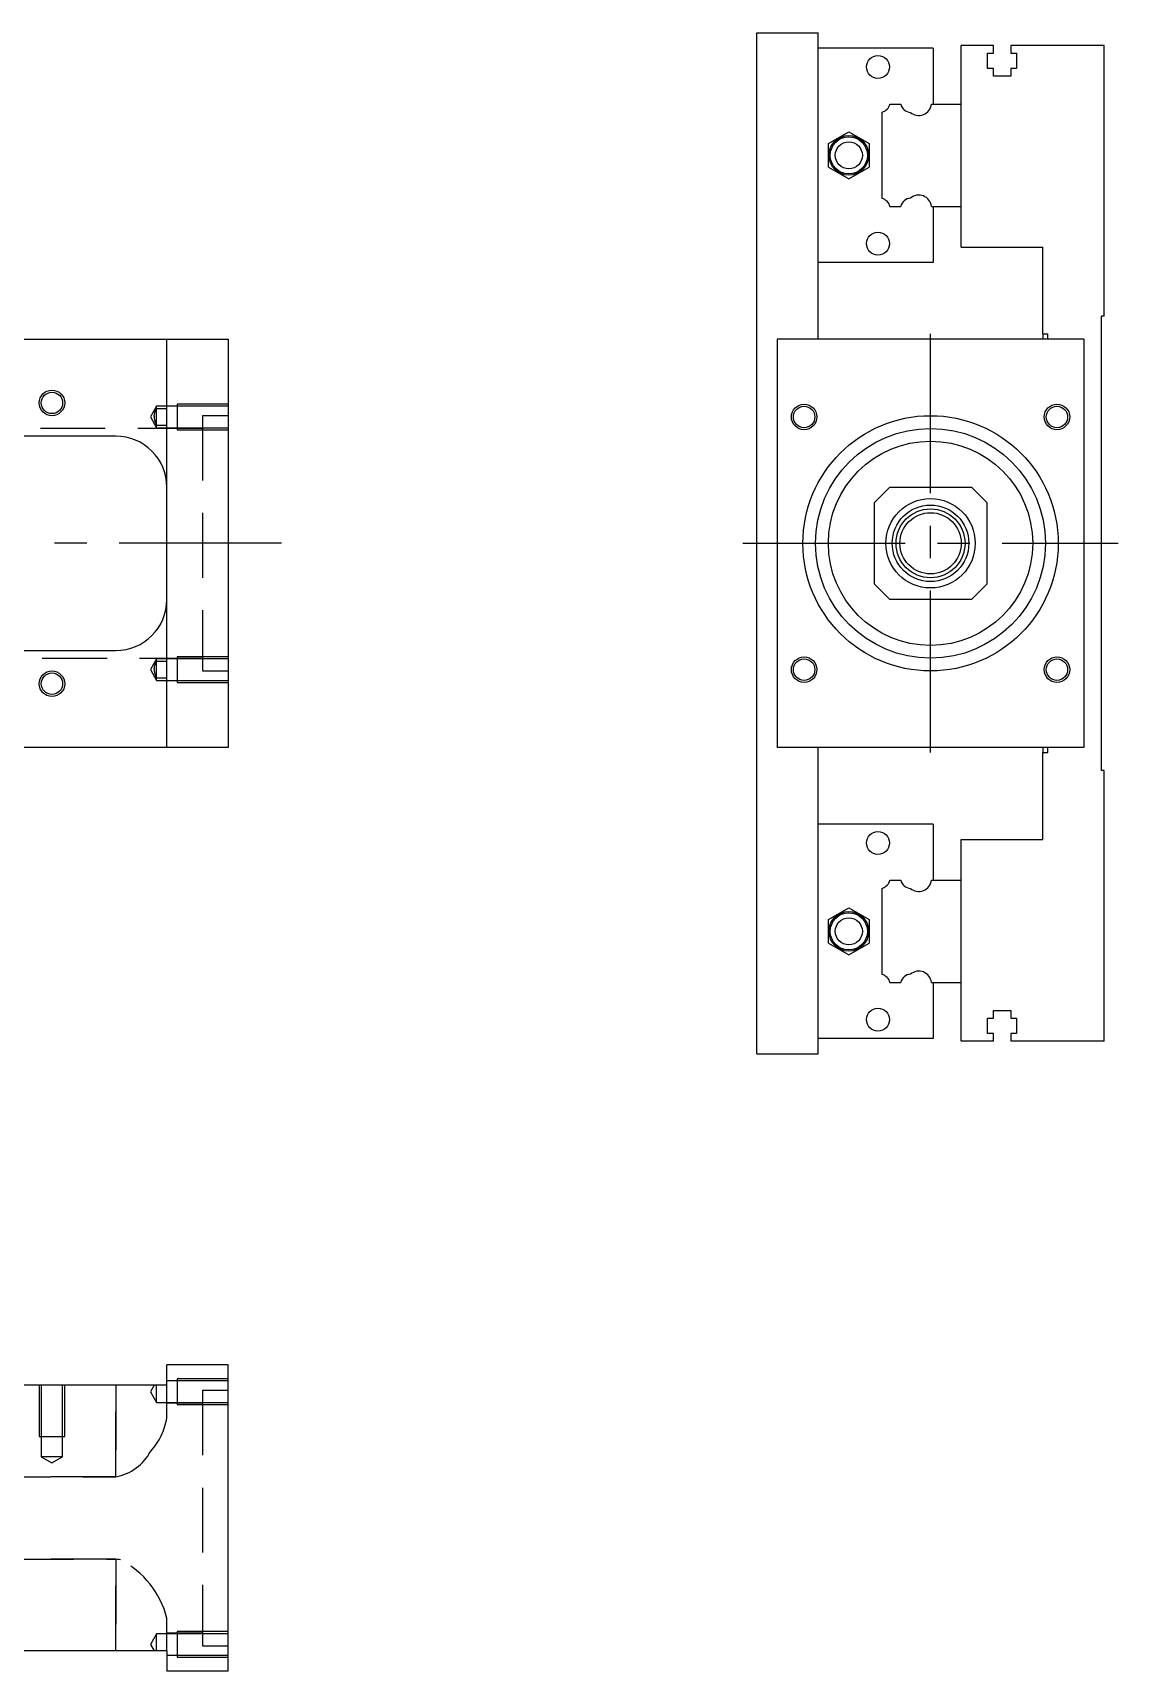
# Model space of a CAD drawing. Extents: x -20 to 572, y -271 to 102.
# Drawn here: x 359.3 to 571.8, y -220.9 to 100 of the extents above; entities that cross this region are included whole.
import ezdxf

# ---------------------------------------------------------------- set-up
doc = ezdxf.new("R2010")
doc.units = 0
doc.linetypes.add('CENTER', pattern=[50.8, 31.75, -6.35, 6.35, -6.35])
doc.linetypes.add('DASHED', pattern=[19.05, 12.7, -6.35])
doc.layers.get('0').update_dxf_attribs({"linetype": 'CONTINUOUS'})
doc.layers.add('CENTER', color=1, linetype='CENTER')

msp = doc.modelspace()

# ---------------------------------------------------------------- linework, layer by layer
at = {"color": 7, "linetype": 'CONTINUOUS'}
for p, q in [((501.04, -100), (501.04, 100)), ((501.04, 100), (513.04, 100)), ((513.04, 40), (513.04, 100)), ((535.54, 97), (513.04, 97)), ((535.54, 97), (535.54, 86)), ((541.04, 86), (541.04, 97.5)), ((547.34, 97.5), (541.04, 97.5)), ((547.34, 96), (547.34, 97.5)), ((550.74, 97.5), (550.74, 96)), ((569.04, 97.5), (550.74, 97.5)), ((569.04, 44.5), (569.04, 97.5)), ((546.19, 96), (547.34, 96)), ((546.19, 93), (546.19, 96)), ((550.74, 96), (551.89, 96)), ((551.89, 96), (551.89, 93)), ((547.34, 93), (546.19, 93)), ((547.34, 91.5), (547.34, 93)), ((550.74, 91.5), (547.34, 91.5)), ((550.74, 93), (550.74, 91.5)), ((551.89, 93), (550.74, 93)), ((525.54, 67.539608), (525.54, 84.460392)), ((527.079608, 86), (529.200392, 86)), ((535.221934, 86), (541.04, 86)), ((541.04, 66), (541.04, 86)), ((541.04, 66), (541.04, 86)), ((515.040002, 78.309401), (519.040002, 80.618802)), ((519.040002, 80.618802), (523.040002, 78.309401)), ((515.040002, 73.690599), (515.040002, 78.309401)), ((523.040002, 78.309401), (523.040002, 73.690599)), ((515.040002, 73.690599), (519.040002, 71.381198)), ((519.040002, 71.381198), (523.040002, 73.690599)), ((527.079608, 66), (529.200392, 66)), ((535.221934, 66), (541.04, 66)), ((535.54, 66), (535.54, 55)), ((541.04, 58), (541.04, 66)), ((541.04, 58), (557.04, 58)), ((557.04, 41), (557.04, 58)), ((535.54, 55), (513.04, 55)), ((569.04, 44.5), (568.54, 44.5)), ((568.54, -44.5), (568.54, 44.5)), ((350, 40), (385.5, 40)), ((385.5, -40), (385.5, 40)), ((385.5, 40), (397.5, 40)), ((397.5, 40), (397.5, -40)), ((505.04, 40), (505.04, -40)), ((565.04, 40), (505.04, 40)), ((557.04, 41), (558.04, 41)), ((557.04, 41), (557.04, 40)), ((558.04, 40), (558.04, 41)), ((565.04, 40), (565.04, -40)), ((558.002144, 23), (558.03998, 23)), ((375.5, 21), (335, 21)), ((527.04, 11), (524.04, 8)), ((527.04, 11), (543.04, 11)), ((546.04, 8), (543.04, 11)), ((524.04, -8), (524.04, 8)), ((546.04, 8), (546.04, -8)), ((524.04, -8), (527.04, -11)), ((543.04, -11), (546.04, -8)), ((543.04, -11), (527.04, -11)), ((335, -21), (375.5, -21)), ((508.14, -24.499994), (508.14, -24.500852)), ((385.5, -40), (350, -40)), ((397.5, -40), (385.5, -40)), ((565.04, -40), (505.04, -40)), ((513.04, -100), (513.04, -40)), ((557.04, -40), (557.04, -41)), ((557.04, -58), (557.04, -41)), ((557.04, -41), (558.04, -41)), ((558.04, -41), (558.04, -40)), ((569.04, -44.5), (568.54, -44.5)), ((569.04, -97.5), (569.04, -44.5)), ((535.54, -55), (513.04, -55)), ((535.54, -55), (535.54, -66)), ((541.04, -66), (541.04, -58)), ((541.04, -58), (557.04, -58)), ((527.079608, -66), (529.200392, -66)), ((535.221934, -66), (541.04, -66)), ((541.04, -86), (541.04, -66)), ((541.04, -86), (541.04, -66)), ((525.54, -84.460392), (525.54, -67.539608)), ((515.040002, -73.690599), (519.040002, -71.381198)), ((515.040002, -78.309401), (515.040002, -73.690599)), ((519.040002, -71.381198), (523.040002, -73.690599)), ((523.040002, -73.690599), (523.040002, -78.309401)), ((515.040002, -78.309401), (519.040002, -80.618802)), ((519.040002, -80.618802), (523.040002, -78.309401)), ((527.079608, -86), (529.200392, -86)), ((535.221934, -86), (541.04, -86)), ((535.54, -86), (535.54, -97)), ((541.04, -97.5), (541.04, -86)), ((546.19, -93), (547.34, -93)), ((546.19, -96), (546.19, -93)), ((547.34, -91.5), (550.74, -91.5)), ((547.34, -93), (547.34, -91.5)), ((550.74, -91.5), (550.74, -93)), ((550.74, -93), (551.89, -93)), ((551.89, -93), (551.89, -96)), ((547.34, -96), (546.19, -96)), ((547.34, -97.5), (547.34, -96)), ((550.74, -96), (550.74, -97.5)), ((551.89, -96), (550.74, -96)), ((535.54, -97), (513.04, -97)), ((547.34, -97.5), (541.04, -97.5)), ((569.04, -97.5), (550.74, -97.5)), ((501.04, -100), (513.04, -100)), ((385.5, -164.93), (385.5, -160.93)), ((397.5, -160.93), (385.5, -160.93)), ((397.5, -220.93), (397.5, -160.93)), ((385.5, -164.93), (350, -164.93)), ((385.5, -216.93), (350, -216.93)), ((385.5, -216.93), (385.5, -220.93)), ((397.5, -220.93), (385.5, -220.93))]:
    msp.add_line(p, q, dxfattribs=at)
at = {"color": 3, "linetype": 'DASHED'}
for p, q in [((383.5, 26.848738), (382.287564, 24.748738)), ((383.163852, 25.611128), (383.302956, 25.985522)), ((383.302956, 25.985522), (383.5, 26.435254)), ((383.5, 26.435254), (383.5, 26.848738)), ((387.5, 26.848738), (383.5, 26.848738)), ((383.5, 23.06222), (383.5, 26.435794)), ((383.5, 26.435254), (385.5, 26.435254)), ((387.5, 27.248732), (387.5, 22.248742)), ((397.5, 27.248732), (387.5, 27.248732)), ((397.5, 26.848738), (387.5, 26.848738)), ((392.5, 22.5), (323, 22.5)), ((382.287564, 24.748738), (383.5, 22.648738)), ((383.016436, 24.911344), (383.060666, 25.226886)), ((383.060666, 25.226886), (383.163852, 25.611128)), ((383.5, 22.648738), (383.5, 23.06222)), ((385.5, 23.06222), (383.5, 23.06222)), ((383.5, 22.648738), (387.5, 22.648738)), ((387.5, 22.648738), (397.5, 22.648738)), ((392.5, 25), (392.5, -25)), ((397.5, 25), (392.5, 25)), ((387.5, 22.248742), (397.5, 22.248742)), ((387.5, -22.248742), (387.5, -27.248732)), ((397.5, -22.248742), (387.5, -22.248742)), ((323, -22.5), (392.5, -22.5)), ((383.5, -22.648738), (382.287564, -24.748738)), ((382.287564, -24.748738), (383.5, -26.848738)), ((383.016436, -24.586132), (383.060666, -24.27059)), ((383.060666, -24.27059), (383.163852, -23.886348)), ((383.163852, -23.886348), (383.302956, -23.511954)), ((383.302956, -23.511954), (383.5, -23.06222)), ((383.5, -23.06222), (383.5, -22.648738)), ((387.5, -22.648738), (383.5, -22.648738)), ((383.5, -26.435254), (383.5, -23.06168)), ((383.5, -23.06222), (385.5, -23.06222)), ((397.5, -22.648738), (387.5, -22.648738)), ((392.5, -25), (397.5, -25)), ((383.5, -26.848738), (383.5, -26.435254)), ((385.5, -26.435254), (383.5, -26.435254)), ((383.5, -26.848738), (387.5, -26.848738)), ((387.5, -26.848738), (397.5, -26.848738)), ((387.5, -27.248732), (397.5, -27.248732)), ((360.500006, -164.93), (360.500006, -174.93)), ((360.9, -164.93), (360.9, -174.93)), ((365.1, -174.93), (365.1, -164.93)), ((365.499994, -174.93), (365.499994, -164.93)), ((375.5, -164.93), (375.5, -182.852252)), ((375.5, -182.852252), (375.5, -164.93)), ((383.009982, -164.93), (382.287564, -166.181262)), ((382.287564, -166.181262), (383.5, -168.281262)), ((383.5, -168.281262), (383.5, -164.93)), ((387.5, -164.081262), (385.5, -164.081262)), ((385.5, -171.302214), (385.5, -164.93)), ((387.5, -163.681268), (387.5, -168.681258)), ((397.5, -163.681268), (387.5, -163.681268)), ((397.5, -164.081262), (387.5, -164.081262)), ((392.5, -165.93), (392.5, -215.93)), ((397.5, -165.93), (392.5, -165.93)), ((383.5, -168.281262), (387.5, -168.281262)), ((392.5, -168.43), (385.5, -168.43)), ((387.5, -168.281262), (397.5, -168.281262)), ((387.5, -168.681258), (397.5, -168.681258)), ((360.500006, -174.93), (365.499994, -174.93)), ((360.9, -174.93), (360.9, -178.93)), ((365.1, -178.93), (365.1, -174.93)), ((365.1, -178.93), (360.9, -178.93)), ((360.9, -178.93), (363, -180.142436)), ((363, -180.142436), (365.1, -178.93)), ((375.5, -182.852252), (335, -182.852252)), ((350, -182.852252), (375.5, -182.852252)), ((375.5, -199.007748), (335.562908, -199.007748)), ((335.562908, -199.007748), (375.5, -199.007748)), ((375.5, -199.007748), (375.5, -216.93)), ((375.5, -216.93), (375.5, -199.007748)), ((375.847748, -199.023532), (375.5, -199.007748)), ((376.192382, -199.069862), (375.847748, -199.023532)), ((376.427222, -199.118996), (376.192382, -199.069862)), ((385.5, -216.93), (385.5, -210.557786)), ((383.5, -213.578738), (382.287564, -215.678738)), ((383.5, -216.93), (383.5, -213.578738)), ((387.5, -213.578738), (383.5, -213.578738)), ((385.5, -213.43), (392.5, -213.43)), ((387.5, -213.178742), (387.5, -218.178732)), ((397.5, -213.178742), (387.5, -213.178742)), ((397.5, -213.578738), (387.5, -213.578738)), ((382.287564, -215.678738), (383.009982, -216.93)), ((385.5, -217.778738), (387.5, -217.778738)), ((387.5, -217.778738), (397.5, -217.778738)), ((387.5, -218.178732), (397.5, -218.178732)), ((392.5, -215.93), (397.5, -215.93))]:
    msp.add_line(p, q, dxfattribs=at)
at = {"color": 7, "linetype": 'CONTINUOUS'}
for centre, radius in [((524.740002, 93.300001), 2.25), ((519.040002, 76), 3.875), ((519.040002, 76), 3.643013), ((519.040002, 76), 2.65), ((524.740002, 58.699999), 2.25), ((363, 27.5), 2.1), ((510.291262, 24.748738), 2.1), ((559.788738, 24.748738), 2.1), ((535.04, 0), 25), ((535.04, 0), 22.5), ((535.04, 0), 20), ((535.04, 0), 8.75), ((535.04, 0), 7.5), ((535.04, 0), 6.75), ((535.04, 0), 6), ((363, -27.5), 2.1), ((510.291262, -24.748738), 2.1), ((559.788738, -24.748738), 2.1), ((524.740002, -58.699999), 2.25), ((519.040002, -76), 3.875), ((519.040002, -76), 3.643013), ((519.040002, -76), 2.65), ((524.740002, -93.300001), 2.25)]:
    msp.add_circle(centre, radius, dxfattribs=at)
at = {"color": 3, "linetype": 'CONTINUOUS'}
for centre in [(363, 27.5), (510.291262, 24.748738), (559.788738, 24.748738), (510.291262, -24.748738), (559.788738, -24.748738), (363, -27.5)]:
    msp.add_circle(centre, 2.5, dxfattribs=at)
at = {"color": 7, "linetype": 'CONTINUOUS'}
for centre, radius, start, end in [((525.04, 86.5), 2.1, 283.774147, 346.225853), ((531.24, 86.5), 2.1, 193.774147, 266.465409), ((532.74, 86.3), 2.5, 229.323534, 353.107897), ((525.04, 65.5), 2.1, 13.774147, 76.225853), ((531.24, 65.5), 2.1, 93.534591, 166.225853), ((532.74, 65.7), 2.5, 6.892103, 130.676466), ((375.5, 11), 10, 0, 90), ((375.5, -11), 10, 270, 0), ((525.04, -65.5), 2.1, 283.774147, 346.225853), ((531.24, -65.5), 2.1, 193.774147, 266.465409), ((532.74, -65.7), 2.5, 229.323534, 353.107897), ((525.04, -86.5), 2.1, 13.774147, 76.225853), ((531.24, -86.5), 2.1, 93.534591, 166.225853), ((532.74, -86.3), 2.5, 6.892103, 130.676466)]:
    msp.add_arc(centre, radius, start, end, dxfattribs=at)
at = {"color": 3, "linetype": 'DASHED'}
for centre, radius, start, end in [((386.951784, 24.952686), 3.935565, 180.60188226, 208.70854311), ((386.95178, -24.544789), 3.935561, 180.60189743, 208.70855827), ((372.931847, -169.249618), 12.734662, 317.63564126, 350.72450175), ((373.680594, -173.202647), 9.819629, 280.67760453, 331.88034487), ((368.4387, -214.772635), 17.574211, 13.87659517, 62.96341554)]:
    msp.add_arc(centre, radius, start, end, dxfattribs=at)
at = {"layer": 'CENTER', "color": 1, "linetype": 'CENTER'}
for p, q in [((535.04, -41), (535.04, 41)), ((407.945, 0), (-20, 0)), ((498.29, 0), (571.79, 0))]:
    msp.add_line(p, q, dxfattribs=at)

doc.saveas('drawing.dxf')
